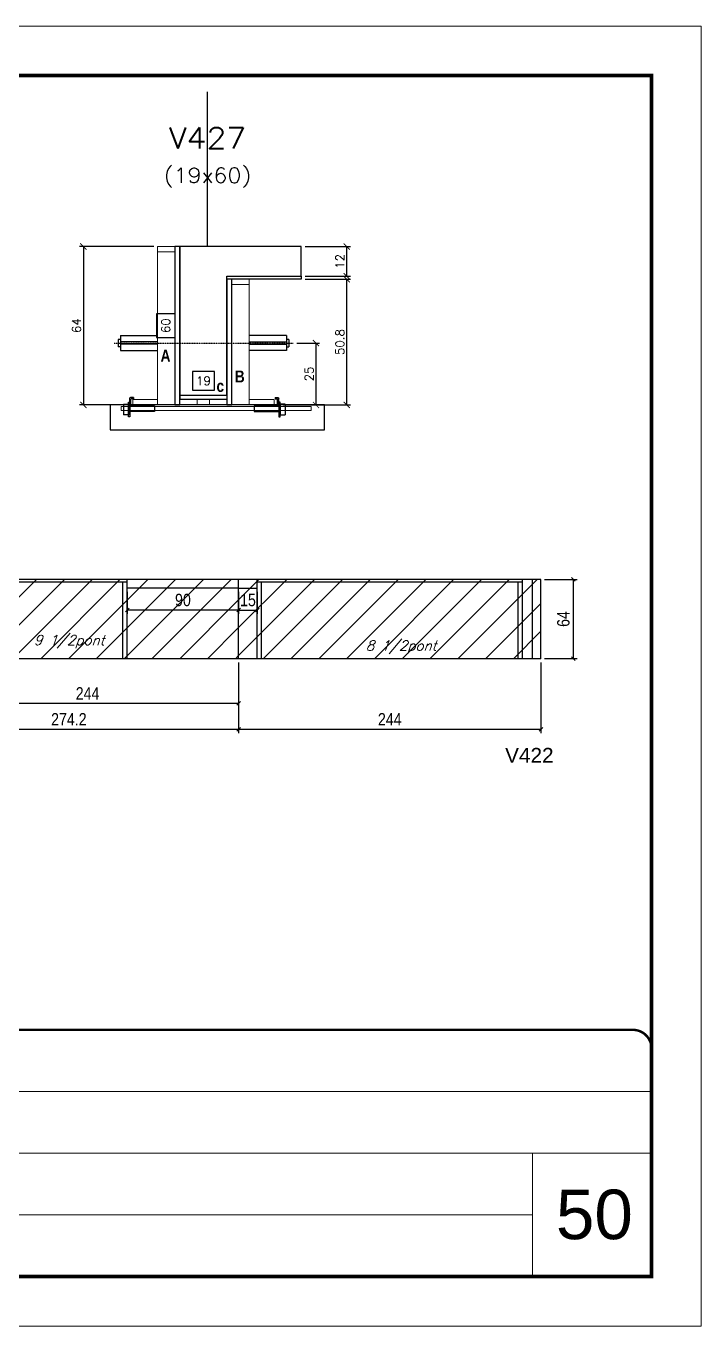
# Model space of a CAD drawing. Extents: x 137137 to 143418, y 10464 to 34486.
# Drawn here: x 139662 to 140207, y 19653 to 20703 of the extents above; entities that cross this region are included whole.
import ezdxf
from ezdxf.enums import TextEntityAlignment as Align

# ---------------------------------------------------------------- set-up
doc = ezdxf.new("R2010")
doc.units = 0
for name, pattern in [('CONTINUO', [0]), ('DASHED', [0.75, 0.5, -0.25]), ('HIDDEN', [0.375, 0.25, -0.125])]:
    doc.linetypes.add(name, pattern=pattern)
for name, color, linetype in [('5', 5, 'Continuous'), ('barrote', 251, 'Continuous'), ('COTA', 241, 'Continuous'), ('Cota Seção (2x)', 4, 'Continuous'), ('detalhes', 4, 'Continuous'), ('Painéis', 200, 'Continuous'), ('presilha', 1, 'Continuous'), ('Reaproveitamento', 251, 'Continuous'), ('SARR_2.2x7', 40, 'Continuous'), ('SARR_3.5x7', 81, 'Continuous'), ('TENSOR', 3, 'Continuous'), ('texto', 7, 'Continuous'), ('Texto de Titulo', 7, 'Continuous'), ('Texto Qtd Sarr', 242, 'Continuous')]:
    doc.layers.add(name, color=color, linetype=linetype)
for name, color, linetype, lineweight in [('CARIMBO', 255, 'Continuous', 9), ('CONCRETO', 251, 'Continuous', 25), ('Folhas', 255, 'Continuous', 9), ('Madeira', 126, 'Continuous', 18), ('SARRAFO DE PRESSAO', 251, 'DASHED', 9), ('SCO-___-LAJ', 2, 'Continuous', 0), ('Texto Seção', 7, 'Continuous', 15)]:
    doc.layers.add(name, color=color, linetype=linetype, lineweight=lineweight)
doc.styles.add('ARIAL', font='arial.ttf')
doc.styles.add('COTA TECNICA', font='techl___.ttf', dxfattribs={"height": 10})
doc.styles.add('Romans', font='romans.shx')
doc.styles.get("Standard").update_dxf_attribs({"font": 'arial.ttf'})
doc.styles.add('TECNICA', font='techb___.ttf', dxfattribs={"height": 10})
doc.dimstyles.new('Cota Seção (2x)', dxfattribs={"dimtxt": 7, "dimasz": 5, "dimexe": 3, "dimexo": 3, "dimgap": 2, "dimtad": 3, "dimdec": 1, "dimlfac": 0.5, "dimzin": 12, "dimdsep": 46, "dimtxsty": 'Romans', "dimblk": 'ARCHTICK', "dimcen": 0, "dimclrd": 4, "dimclre": 4, "dimclrt": 1, "dimadec": 1, "dimazin": 3, "dimtfac": 1, "dimtdec": 1, "dimtmove": 0, "dimatfit": 3, "dimldrblk": 'OBLIQUE', "dimfxl": 1, "dimtolj": 1, "dimtzin": 12, "dimarcsym": 0})
doc.dimstyles.new('Cota Seção interna', dxfattribs={"dimtxt": 7, "dimasz": 6, "dimexe": 0.18, "dimexo": 2, "dimgap": -4, "dimtad": 3, "dimdec": 1, "dimlfac": 0.5, "dimzin": 12, "dimdsep": 46, "dimtxsty": 'Romans', "dimblk": 'ARCHTICK', "dimcen": 0.09, "dimse1": 1, "dimse2": 1, "dimsd1": 1, "dimsd2": 1, "dimclrd": 180, "dimclre": 5, "dimclrt": 1, "dimadec": 0, "dimazin": 3, "dimtfac": 1, "dimtdec": 1, "dimtofl": 0, "dimtmove": 0, "dimatfit": 3, "dimldrblk": 'ARCHTICK', "dimfxl": 1, "dimtolj": 1, "dimtzin": 0, "dimarcsym": 0})
doc.dimstyles.new('PAINEL', dxfattribs={"dimtxt": 10, "dimasz": 3, "dimexe": 3, "dimexo": 3, "dimgap": 3, "dimtad": 1, "dimdec": 1, "dimzin": 12, "dimdsep": 46, "dimtxsty": 'COTA TECNICA', "dimblk1": 'OBLIQUE', "dimblk2": 'OBLIQUE', "dimsah": 1, "dimcen": 0.9, "dimclrd": 4, "dimclre": 4, "dimclrt": 240, "dimadec": 1, "dimazin": 3, "dimtfac": 1, "dimtdec": 1, "dimtmove": 0, "dimatfit": 3, "dimfxl": 1, "dimtolj": 1, "dimtzin": 12, "dimarcsym": 0})

# ---------------------------------------------------------------- blocks, each defined once
blk = doc.blocks.new('9999999999')
at = {"color": 30, "linetype": 'CONTINUO'}
for p, q in [((98564.6, 34379.6), (99584, 34379.6)), ((98564.6, 34329.8), (99488, 34329.8)), ((99584, 34329.8), (99488, 34329.8)), ((99488, 34329.8), (99488, 34230.2)), ((98564.6, 34280), (99488, 34280))]:
    blk.add_line(p, q, dxfattribs=at)
at = {"color": 30, "linetype": 'CONTINUO', "const_width": 2}
blk.add_lwpolyline([(99584, 34230.2), (99584, 34414.4, 0.414214), (99569, 34429.4), (98229, 34429.4, 0.414214), (98214, 34414.4), (98214, 34245.2, 0.414214), (98229, 34230.2), (99584, 34230.2)], format="xyb", dxfattribs=at)
at = {"layer": 'Folhas'}
blk.add_lwpolyline([(98139, 34190.2), (99624, 34190.2), (99624, 35240.2), (98139, 35240.2)], close=True, dxfattribs=at)
at = {"layer": 'Folhas', "color": 30, "const_width": 3}
blk.add_lwpolyline([(98214, 34230.2), (99584, 34230.2), (99584, 35200.2), (98214, 35200.2)], close=True, dxfattribs=at)
blk = doc.blocks.new('_Oblique')
at = {"color": 0, "linetype": 'ByBlock', "lineweight": -2}
blk.add_line((-0.5, -0.5), (0.5, 0.5), dxfattribs=at)
blk = doc.blocks.new('*D1797')
at = {"layer": 'COTA', "color": 4, "lineweight": -2, "ltscale": 25, "transparency": 16777216}
for p, q in [((139559.8, 20188.9), (139559.8, 20131.8)), ((139834, 20188.9), (139834, 20131.8)), ((139559.8, 20134.8), (139834, 20134.8))]:
    blk.add_line(p, q, dxfattribs=at)
at = {"layer": 'Defpoints', "color": 0, "ltscale": 25, "transparency": 16777216}
for p in [(139559.8, 20191.9), (139834, 20191.9), (139834, 20134.8)]:
    blk.add_point(p, dxfattribs=at)
at = {"layer": 'COTA', "color": 4, "lineweight": -2, "ltscale": 25, "transparency": 16777216, "xscale": 3, "yscale": 3, "zscale": 3, "rotation": 180}
blk.add_blockref('_Oblique', (139559.8, 20134.8), dxfattribs=at)
at = {"layer": 'COTA', "color": 4, "lineweight": -2, "ltscale": 25, "transparency": 16777216, "xscale": 3, "yscale": 3, "zscale": 3}
blk.add_blockref('_Oblique', (139834, 20134.8), dxfattribs=at)
at = {"layer": 'COTA', "color": 240, "ltscale": 25, "transparency": 16777216, "insert": (139696.9, 20142.9), "char_height": 10, "attachment_point": 5, "style": 'COTA TECNICA'}
blk.add_mtext('\\A1;274.2', dxfattribs=at)
blk = doc.blocks.new('*D1798')
at = {"layer": 'COTA', "color": 4, "lineweight": -2, "ltscale": 25, "transparency": 16777216}
for p, q in [((139834, 20188.9), (139834, 20131.8)), ((140078, 20188.9), (140078, 20131.8)), ((139834, 20134.8), (140078, 20134.8))]:
    blk.add_line(p, q, dxfattribs=at)
at = {"layer": 'Defpoints', "color": 0, "ltscale": 25, "transparency": 16777216}
for p in [(139834, 20191.9), (140078, 20191.9), (140078, 20134.8)]:
    blk.add_point(p, dxfattribs=at)
at = {"layer": 'COTA', "color": 4, "lineweight": -2, "ltscale": 25, "transparency": 16777216, "xscale": 3, "yscale": 3, "zscale": 3, "rotation": 180}
blk.add_blockref('_Oblique', (139834, 20134.8), dxfattribs=at)
at = {"layer": 'COTA', "color": 4, "lineweight": -2, "ltscale": 25, "transparency": 16777216, "xscale": 3, "yscale": 3, "zscale": 3}
blk.add_blockref('_Oblique', (140078, 20134.8), dxfattribs=at)
at = {"layer": 'COTA', "color": 240, "ltscale": 25, "transparency": 16777216, "insert": (139956, 20142.9), "char_height": 10, "attachment_point": 5, "style": 'COTA TECNICA'}
blk.add_mtext('\\A1;244', dxfattribs=at)
blk = doc.blocks.new('*D1799')
at = {"layer": 'COTA', "color": 4, "lineweight": -2, "ltscale": 25, "transparency": 16777216}
for p, q in [((139590, 20188.9), (139590, 20152.7)), ((139834, 20188.9), (139834, 20152.7)), ((139834, 20155.7), (139590, 20155.7))]:
    blk.add_line(p, q, dxfattribs=at)
at = {"layer": 'Defpoints', "color": 0, "ltscale": 25, "transparency": 16777216}
for p in [(139590, 20191.9), (139834, 20191.9), (139590, 20155.7)]:
    blk.add_point(p, dxfattribs=at)
at = {"layer": 'COTA', "color": 4, "lineweight": -2, "ltscale": 25, "transparency": 16777216, "xscale": 3, "yscale": 3, "zscale": 3, "rotation": 180}
blk.add_blockref('_Oblique', (139590, 20155.7), dxfattribs=at)
at = {"layer": 'COTA', "color": 4, "lineweight": -2, "ltscale": 25, "transparency": 16777216, "xscale": 3, "yscale": 3, "zscale": 3}
blk.add_blockref('_Oblique', (139834, 20155.7), dxfattribs=at)
at = {"layer": 'COTA', "color": 240, "ltscale": 25, "transparency": 16777216, "insert": (139712, 20163.8), "char_height": 10, "attachment_point": 5, "style": 'COTA TECNICA'}
blk.add_mtext('\\A1;244', dxfattribs=at)
blk = doc.blocks.new('*D1801')
at = {"layer": 'COTA', "color": 4, "lineweight": -2, "ltscale": 25, "transparency": 16777216}
for p, q in [((140081, 20255.9), (140107.3, 20255.9)), ((140104.3, 20191.9), (140104.3, 20255.9)), ((140081, 20191.9), (140107.3, 20191.9))]:
    blk.add_line(p, q, dxfattribs=at)
at = {"layer": 'Defpoints', "color": 0, "ltscale": 25, "transparency": 16777216}
for p in [(140078, 20255.9), (140104.3, 20255.9), (140078, 20191.9)]:
    blk.add_point(p, dxfattribs=at)
at = {"layer": 'COTA', "color": 4, "lineweight": -2, "ltscale": 25, "transparency": 16777216, "xscale": 3, "yscale": 3, "zscale": 3}
for p, rotation in [((140104.3, 20255.9), 90), ((140104.3, 20191.9), 270)]:
    blk.add_blockref('_Oblique', p, dxfattribs=dict(at, rotation=rotation))
at = {"layer": 'COTA', "color": 240, "ltscale": 25, "transparency": 16777216, "insert": (140096.2, 20223.9), "char_height": 10, "attachment_point": 5, "rotation": 90, "style": 'COTA TECNICA'}
blk.add_mtext('\\A1;64', dxfattribs=at)
blk = doc.blocks.new('titulo1')
at = {"layer": 'Defpoints', "color": 252, "linetype": 'HIDDEN', "ltscale": 2}
blk.add_line((0, 0), (0, 125), dxfattribs=at)
at = {"layer": 'Defpoints', "style": 'Romans', "oblique": 15}
blk.add_attdef('FOLHA', text='', height=10, dxfattribs=at).set_placement((0, 15.6), align=Align.MIDDLE_CENTER)
at = {"layer": 'Texto Qtd Sarr', "color": 3, "style": 'Romans', "oblique": 15}
for tag, height, p in [('TITULO', 17, (0, 71.4)), ('SEÇÃO', 12, (0, 41.5))]:
    blk.add_attdef(tag, text='', height=height, dxfattribs=at).set_placement(p, align=Align.MIDDLE_CENTER)
blk = doc.blocks.new('_ArchTick')
at = {"color": 0, "linetype": 'ByBlock', "const_width": 0.15}
blk.add_lwpolyline([(-0.5, -0.5), (0.5, 0.5)], dxfattribs=at)
blk = doc.blocks.new('*D1624')
at = {"layer": 'COTA', "color": 4, "lineweight": -2, "transparency": 16777216}
for p, q in [((139887.6, 20498.4), (139924.3, 20498.4)), ((139921.3, 20396.8), (139921.3, 20498.4)), ((139870, 20396.8), (139924.3, 20396.8))]:
    blk.add_line(p, q, dxfattribs=at)
at = {"layer": 'Defpoints', "color": 0, "transparency": 16777216}
for p in [(139884.6, 20498.4), (139921.3, 20498.4), (139867, 20396.8)]:
    blk.add_point(p, dxfattribs=at)
at = {"layer": 'COTA', "color": 4, "lineweight": -2, "transparency": 16777216, "xscale": 5, "yscale": 5, "zscale": 5}
for p, rotation in [((139921.3, 20498.4), 90), ((139921.3, 20396.8), 270)]:
    blk.add_blockref('_ArchTick', p, dxfattribs=dict(at, rotation=rotation))
at = {"layer": 'COTA', "color": 1, "transparency": 16777216, "insert": (139915.8, 20447.6), "char_height": 7, "attachment_point": 5, "rotation": 90, "style": 'Romans'}
blk.add_mtext('\\A1;50.8', dxfattribs=at)
blk = doc.blocks.new('*D1625')
at = {"layer": 'COTA', "color": 4, "lineweight": -2, "transparency": 16777216}
for p, q in [((139887.6, 20524.8), (139924.3, 20524.8)), ((139921.3, 20500.8), (139921.3, 20524.8)), ((139887.6, 20500.8), (139924.3, 20500.8))]:
    blk.add_line(p, q, dxfattribs=at)
at = {"layer": 'Defpoints', "color": 0, "transparency": 16777216}
for p in [(139884.6, 20524.8), (139921.3, 20524.8), (139884.6, 20500.8)]:
    blk.add_point(p, dxfattribs=at)
at = {"layer": 'COTA', "color": 4, "lineweight": -2, "transparency": 16777216, "xscale": 5, "yscale": 5, "zscale": 5}
for p, rotation in [((139921.3, 20524.8), 90), ((139921.3, 20500.8), 270)]:
    blk.add_blockref('_ArchTick', p, dxfattribs=dict(at, rotation=rotation))
at = {"layer": 'COTA', "color": 1, "transparency": 16777216, "insert": (139915.8, 20512.8), "char_height": 7, "attachment_point": 5, "rotation": 90, "style": 'Romans'}
blk.add_mtext('\\A1;12', dxfattribs=at)
blk = doc.blocks.new('*D1609')
at = {"layer": 'Cota Seção (2x)', "color": 180, "lineweight": -2, "transparency": 16777216}
for p, q in [((139782.6, 20470.3), (139767.6, 20470.3)), ((139767.6, 20470.3), (139767.6, 20451.3)), ((139782.6, 20451.3), (139782.6, 20470.3)), ((139767.6, 20451.3), (139782.6, 20451.3))]:
    blk.add_line(p, q, dxfattribs=at)
at = {"layer": 'Defpoints', "color": 0, "transparency": 16777216}
for p in [(139786.6, 20524.8), (139824.6, 20524.8), (139824.6, 20404.8)]:
    blk.add_point(p, dxfattribs=at)
at = {"layer": 'Cota Seção (2x)', "color": 1, "transparency": 16777216, "insert": (139775.1, 20460.8), "char_height": 7, "attachment_point": 5, "rotation": 90, "style": 'Romans'}
blk.add_mtext('\\A1;60', dxfattribs=at)
blk = doc.blocks.new('PRESILHA METÁLICA 1')
at = {"layer": 'presilha'}
for p, q in [((7.5, 10.6), (7.5, 19.9)), ((12, 21), (8.6, 21)), ((9, 11.6), (9, 18.9)), ((12, 19.5), (9.6, 19.5)), ((12, 21), (12, 19.5)), ((0, 13), (6, 13)), ((0, 13), (0, 0)), ((6, 0), (0, 0)), ((6, 15.5), (7.5, 15.5)), ((6, -2.5), (6, 15.5)), ((6, 13), (6, 0)), ((7.5, 15.5), (7.5, -2.5)), ((37.5, 4.1), (7.5, 4.1)), ((37.5, 11), (9.6, 11)), ((37.5, 11), (37.5, 4.1)), ((7.5, -2.5), (6, -2.5))]:
    blk.add_line(p, q, dxfattribs=at)
for centre, radius, start, end in [((8.6, 19.9), 1.14, 90, 180), ((9.6, 18.9), 0.57, 90, 180), ((9.6, 11.6), 0.57, 180, 270)]:
    blk.add_arc(centre, radius, start, end, dxfattribs=at)
blk = doc.blocks.new('*D1610')
at = {"layer": 'Cota Seção (2x)', "color": 180, "lineweight": -2, "transparency": 16777216}
for p, q in [((139814.6, 20423.8), (139796.6, 20423.8)), ((139796.6, 20423.8), (139796.6, 20408.8)), ((139814.6, 20408.8), (139814.6, 20423.8)), ((139796.6, 20408.8), (139814.6, 20408.8))]:
    blk.add_line(p, q, dxfattribs=at)
at = {"layer": 'Defpoints', "color": 0, "transparency": 16777216}
for p in [(139824.6, 20404.8), (139786.6, 20396.8), (139824.6, 20396.8)]:
    blk.add_point(p, dxfattribs=at)
at = {"layer": 'Cota Seção (2x)', "color": 1, "transparency": 16777216, "insert": (139805.6, 20416.3), "char_height": 7, "attachment_point": 5, "style": 'Romans'}
blk.add_mtext('\\A1;19', dxfattribs=at)
blk = doc.blocks.new('*D1611')
at = {"layer": 'COTA', "color": 4, "lineweight": -2, "transparency": 16777216}
for p, q in [((139765.6, 20524.8), (139705.6, 20524.8)), ((139708.6, 20524.8), (139708.6, 20396.8)), ((139765.6, 20396.8), (139705.6, 20396.8))]:
    blk.add_line(p, q, dxfattribs=at)
at = {"layer": 'Defpoints', "color": 0, "transparency": 16777216}
for p in [(139768.6, 20524.8), (139708.6, 20396.8), (139768.6, 20396.8)]:
    blk.add_point(p, dxfattribs=at)
at = {"layer": 'COTA', "color": 4, "lineweight": -2, "transparency": 16777216, "xscale": 5, "yscale": 5, "zscale": 5}
for p, rotation in [((139708.6, 20524.8), 90), ((139708.6, 20396.8), 270)]:
    blk.add_blockref('_ArchTick', p, dxfattribs=dict(at, rotation=rotation))
at = {"layer": 'COTA', "color": 1, "transparency": 16777216, "insert": (139703.1, 20460.8), "char_height": 7, "attachment_point": 5, "rotation": 90, "style": 'Romans'}
blk.add_mtext('\\A1;64', dxfattribs=at)
blk = doc.blocks.new('*D1612')
at = {"layer": 'COTA', "color": 4, "lineweight": -2, "transparency": 16777216}
for p, q in [((139880.9, 20446.8), (139899.4, 20446.8)), ((139896.4, 20446.8), (139896.4, 20396.8)), ((139880.9, 20396.8), (139899.4, 20396.8))]:
    blk.add_line(p, q, dxfattribs=at)
at = {"layer": 'Defpoints', "color": 0, "transparency": 16777216}
for p in [(139877.9, 20446.8), (139877.9, 20396.8), (139896.4, 20396.8)]:
    blk.add_point(p, dxfattribs=at)
at = {"layer": 'COTA', "color": 4, "lineweight": -2, "transparency": 16777216, "xscale": 5, "yscale": 5, "zscale": 5}
for p, rotation in [((139896.4, 20446.8), 90), ((139896.4, 20396.8), 270)]:
    blk.add_blockref('_ArchTick', p, dxfattribs=dict(at, rotation=rotation))
at = {"layer": 'COTA', "color": 1, "transparency": 16777216, "insert": (139890.9, 20421.8), "char_height": 7, "attachment_point": 5, "rotation": 90, "style": 'Romans'}
blk.add_mtext('\\A1;25', dxfattribs=at)
blk = doc.blocks.new('*D1803')
at = {"layer": 'COTA', "color": 4, "lineweight": -2, "ltscale": 25, "transparency": 16777216}
for p, q in [((139744, 20245.9), (139744, 20228.1)), ((139834, 20245.9), (139834, 20228.1)), ((139834, 20231.1), (139744, 20231.1))]:
    blk.add_line(p, q, dxfattribs=at)
at = {"layer": 'Defpoints', "color": 0, "ltscale": 25, "transparency": 16777216}
for p in [(139744, 20248.9), (139834, 20248.9), (139744, 20231.1)]:
    blk.add_point(p, dxfattribs=at)
at = {"layer": 'COTA', "color": 4, "lineweight": -2, "ltscale": 25, "transparency": 16777216, "xscale": 3, "yscale": 3, "zscale": 3, "rotation": 180}
blk.add_blockref('_Oblique', (139744, 20231.1), dxfattribs=at)
at = {"layer": 'COTA', "color": 4, "lineweight": -2, "ltscale": 25, "transparency": 16777216, "xscale": 3, "yscale": 3, "zscale": 3}
blk.add_blockref('_Oblique', (139834, 20231.1), dxfattribs=at)
at = {"layer": 'COTA', "color": 240, "ltscale": 25, "transparency": 16777216, "insert": (139789, 20239.2), "char_height": 10, "attachment_point": 5, "style": 'COTA TECNICA'}
blk.add_mtext('\\A1;90', dxfattribs=at)
blk = doc.blocks.new('*D1804')
at = {"layer": 'COTA', "color": 4, "lineweight": -2, "ltscale": 25, "transparency": 16777216}
for p, q in [((139834, 20245.9), (139834, 20228.1)), ((139849, 20245.9), (139849, 20228.1)), ((139834, 20231.1), (139849, 20231.1))]:
    blk.add_line(p, q, dxfattribs=at)
at = {"layer": 'Defpoints', "color": 0, "ltscale": 25, "transparency": 16777216}
for p in [(139834, 20248.9), (139849, 20248.9), (139849, 20231.1)]:
    blk.add_point(p, dxfattribs=at)
at = {"layer": 'COTA', "color": 4, "lineweight": -2, "ltscale": 25, "transparency": 16777216, "xscale": 3, "yscale": 3, "zscale": 3, "rotation": 180}
blk.add_blockref('_Oblique', (139834, 20231.1), dxfattribs=at)
at = {"layer": 'COTA', "color": 4, "lineweight": -2, "ltscale": 25, "transparency": 16777216, "xscale": 3, "yscale": 3, "zscale": 3}
blk.add_blockref('_Oblique', (139849, 20231.1), dxfattribs=at)
at = {"layer": 'COTA', "color": 240, "ltscale": 25, "transparency": 16777216, "insert": (139841.5, 20239.2), "char_height": 10, "attachment_point": 5, "style": 'COTA TECNICA'}
blk.add_mtext('\\A1;15', dxfattribs=at)

msp = doc.modelspace()

# ---------------------------------------------------------------- hatches: boundary and pattern name
at = {"layer": 'Reaproveitamento', "ltscale": 25}
h = msp.add_hatch(dxfattribs=at)
h.set_pattern_fill('ANSI31', color=256, scale=5)
h.paths.add_polyline_path([(139589.98, 20255.86), (139589.98, 20191.86), (139758.98, 20191.86), (139833.98, 20191.86), (139833.98, 20255.86), (139758.98, 20255.86)])
h = msp.add_hatch(dxfattribs=at)
h.set_pattern_fill('ANSI31', color=256, scale=5)
h.paths.add_polyline_path([(139833.98, 20255.86), (139833.98, 20191.86), (140077.98, 20191.86), (140077.98, 20255.86)])

# ---------------------------------------------------------------- linework, layer by layer
at = {"ltscale": 3}
for p, q in [((139736.58, 20449.77), (139736.58, 20443.77)), ((139738.58, 20449.77), (139736.58, 20449.77)), ((139738.58, 20443.77), (139736.58, 20443.77)), ((139738.58, 20452.77), (139738.58, 20440.77)), ((139738.58, 20452.77), (139768.58, 20452.77)), ((139768.58, 20447.77), (139738.58, 20447.77)), ((139768.58, 20445.77), (139738.58, 20445.77)), ((139872.58, 20452.77), (139842.58, 20452.77)), ((139842.58, 20447.77), (139872.58, 20447.77)), ((139842.58, 20445.77), (139872.58, 20445.77)), ((139872.58, 20452.77), (139872.58, 20440.77)), ((139874.58, 20449.77), (139872.58, 20449.77)), ((139872.58, 20443.77), (139874.58, 20443.77)), ((139874.58, 20449.77), (139874.58, 20443.77)), ((139738.58, 20440.77), (139768.58, 20440.77)), ((139872.58, 20440.77), (139842.58, 20440.77))]:
    msp.add_line(p, q, dxfattribs=at)
at = {"layer": 'barrote'}
msp.add_lwpolyline([(139730.22, 20376.8), (139903.19, 20376.8), (139903.19, 20396.8), (139730.22, 20396.8)], close=True, dxfattribs=at)
at = {"layer": 'CONCRETO'}
msp.add_lwpolyline([(139824.58, 20500.8), (139884.58, 20500.8), (139884.58, 20524.8), (139824.58, 20524.8), (139824.58, 20524.8), (139786.58, 20524.8), (139786.58, 20401.2), (139786.59, 20401.2), (139786.59, 20404.8), (139824.58, 20404.8)], close=True, dxfattribs=at)
at = {"layer": 'Madeira'}
for points in [[(139768.58, 20520.4), (139768.58, 20524.8), (139782.58, 20524.8), (139782.58, 20520.4)], [(139768.58, 20524.8), (139782.58, 20524.8), (139782.58, 20396.8), (139768.58, 20396.8)], [(139828.58, 20494), (139828.58, 20498.4), (139842.58, 20498.4), (139842.58, 20494)], [(139828.58, 20498.4), (139842.58, 20498.4), (139842.58, 20396.8), (139828.58, 20396.8)], [(139768.58, 20396.8), (139768.58, 20401.2), (139748.58, 20401.2), (139748.58, 20396.8)], [(139786.59, 20396.8), (139786.59, 20401.2), (139800.59, 20401.2), (139800.59, 20396.8)], [(139824.58, 20396.8), (139824.58, 20401.2), (139810.58, 20401.2), (139810.58, 20396.8)], [(139862.58, 20396.8), (139862.58, 20401.2), (139842.58, 20401.2), (139842.58, 20396.8)]]:
    msp.add_lwpolyline(points, close=True, dxfattribs=at)
at = {"layer": 'Painéis', "linetype": 'ByBlock'}
for p, q in [((139758.98, 20255.86), (139315.78, 20255.86)), ((140077.98, 20255.86), (139758.98, 20255.86)), ((139833.98, 20191.86), (139833.98, 20255.86)), ((140077.98, 20191.86), (140077.98, 20255.86)), ((139758.98, 20191.86), (139315.78, 20191.86)), ((140077.98, 20191.86), (139758.98, 20191.86)), ((139758.98, 20191.86), (139758.98, 20191.86))]:
    msp.add_line(p, q, dxfattribs=at)
at = {"layer": 'Painéis'}
for points in [[(139786.58, 20524.8), (139782.58, 20524.8), (139782.58, 20396.8), (139786.58, 20396.8)], [(139824.58, 20498.4), (139824.58, 20500.8), (139884.58, 20500.8), (139884.58, 20498.4)], [(139828.58, 20498.4), (139824.58, 20498.4), (139824.58, 20396.8), (139828.58, 20396.8)], [(139786.59, 20401.2), (139786.59, 20404.8), (139824.58, 20404.8), (139824.58, 20401.2)]]:
    msp.add_lwpolyline(points, close=True, dxfattribs=at)
at = {"layer": 'SARR_2.2x7', "linetype": 'Continuous'}
for p, q in [((140070.98, 20255.86), (140070.98, 20191.86)), ((139743.98, 20253.66), (139559.78, 20253.66)), ((139833.98, 20248.86), (139743.98, 20248.86)), ((139833.98, 20248.86), (139848.98, 20248.86)), ((140062.98, 20253.66), (139848.98, 20253.66))]:
    msp.add_line(p, q, dxfattribs=at)
at = {"layer": 'SARR_3.5x7'}
for p, q in [((139743.98, 20191.86), (139743.98, 20255.86)), ((139848.98, 20191.86), (139848.98, 20255.86)), ((140062.98, 20255.86), (140062.98, 20191.86)), ((139740.48, 20191.86), (139740.48, 20253.66)), ((139852.48, 20191.86), (139852.48, 20253.66)), ((140059.48, 20253.66), (140059.48, 20191.86))]:
    msp.add_line(p, q, dxfattribs=at)
at = {"layer": 'SCO-___-LAJ', "color": 1}
msp.add_lwpolyline([(139739.22, 20395.47), (139892.53, 20395.47), (139892.53, 20392.27), (139739.22, 20392.27)], close=True, dxfattribs=at)
at = {"layer": 'TENSOR', "linetype": 'HIDDEN', "ltscale": 0.5}
msp.add_line((139733.58, 20446.77), (139877.89, 20446.77), dxfattribs=at)

# ---------------------------------------------------------------- block references
at = {"layer": 'presilha', "yscale": 0.6666666666666666, "zscale": 0.6666666666666666}
for p, xscale in [((139741.01, 20388.84), 0.6666666666666666), ((139871.45, 20388.84), -0.6666666666666666)]:
    msp.add_blockref('PRESILHA METÁLICA 1', p, dxfattribs=dict(at, xscale=xscale))
at = {"layer": 'SARRAFO DE PRESSAO', "color": 6, "linetype": 'ByBlock'}
msp.add_blockref('9999999999', (40583.31, -14537.33), dxfattribs=at)
at = {"layer": 'Texto Seção'}
ref = msp.add_blockref('titulo1', (139808.83, 20524.8), dxfattribs=at)
ref.add_attrib('TITULO', 'V427', dxfattribs={"layer": 'Texto de Titulo', "color": 7, "height": 17, "style": 'Romans', "width": 1.1}).set_placement((139808.83, 20612.3), align=Align.MIDDLE_CENTER)
ref.add_attrib('SEÇÃO', '(19x60)', dxfattribs={"layer": 'Texto de Titulo', "color": 7, "height": 12, "style": 'Romans', "width": 1.1}).set_placement((139808.83, 20582.3), align=Align.MIDDLE_CENTER)

# ---------------------------------------------------------------- texts
at = {"layer": '5', "linetype": 'Continuous'}
msp.add_text('V422', height=12, rotation=0.00004, dxfattribs=at).set_placement((140049.14, 20107.81))
at = {"layer": 'CARIMBO', "style": 'ARIAL'}
msp.add_text('50', height=40, dxfattribs=at).set_placement((140090.15, 19723.02))
at = {"layer": 'detalhes', "style": 'TECNICA'}
for s, p in [('A', (139770.98, 20431.83)), ('B', (139830.94, 20414.99)), ('c', (139816.1, 20407.3))]:
    msp.add_text(s, height=9.6, dxfattribs=at).set_placement(p)
at = {"layer": 'texto', "color": 2, "char_height": 8, "attachment_point": 5, "style": 'Romans'}
for s, insert in [('{\\Q19;\\C256;9 1/2pont}', (139697.16, 20205.56)), ('{\\Q19;\\C256;8 1/2pont}', (139965.17, 20201.13))]:
    msp.add_mtext(s, dxfattribs=dict(at, insert=insert))

# ---------------------------------------------------------------- dimensions: what is measured, and where the dimension line sits
at = {"layer": 'COTA'}
for base, p1, p2, picture, middle in [((139708.61, 20396.8), (139768.58, 20524.8), (139768.58, 20396.8), '*D1611', (139703.11, 20460.8)), ((139921.3, 20524.8), (139884.58, 20500.8), (139884.58, 20524.8), '*D1625', (139915.8, 20512.8)), ((139921.3, 20498.4), (139866.98, 20396.8), (139884.58, 20498.4), '*D1624', (139915.8, 20447.6)), ((139896.44, 20396.8), (139877.89, 20446.77), (139877.89, 20396.8), '*D1612', (139890.94, 20421.79))]:
    dim = msp.add_linear_dim(base=base, p1=p1, p2=p2, angle=90, dimstyle='Cota Seção (2x)', dxfattribs=at)
    dim.commit()
    dim.dimension.update_dxf_attribs({"geometry": picture, "text_midpoint": middle})
at = {"layer": 'COTA', "ltscale": 25}
dim = msp.add_linear_dim(base=(140104.27, 20255.86), p1=(140077.98, 20191.86), p2=(140077.98, 20255.86), angle=90, dimstyle='PAINEL', dxfattribs=at)
dim.commit()
dim.dimension.update_dxf_attribs({"geometry": '*D1801', "text_midpoint": (140096.17, 20223.86)})
for base, p1, p2, picture, middle in [((139743.98, 20231.12), (139833.98, 20248.86), (139743.98, 20248.86), '*D1803', (139788.98, 20239.25)), ((139589.98, 20155.73), (139833.98, 20191.86), (139589.98, 20191.86), '*D1799', (139711.98, 20163.81))]:
    dim = msp.add_linear_dim(base=base, p1=p1, p2=p2, dimstyle='PAINEL', dxfattribs=at)
    dim.commit()
    dim.dimension.update_dxf_attribs({"geometry": picture, "text_midpoint": middle})
dim = msp.add_linear_dim(base=(139848.98, 20231.12), p1=(139833.98, 20248.86), p2=(139848.98, 20248.86), dimstyle='PAINEL', dxfattribs=at)
dim.commit()
dim.dimension.update_dxf_attribs({"geometry": '*D1804', "text_midpoint": (139841.48, 20231.12), "dimtype": 160})
for base, p1, p2, picture, middle in [((139833.98, 20134.84), (139559.78, 20191.86), (139833.98, 20191.86), '*D1797', (139696.88, 20142.91)), ((140077.98, 20134.84), (139833.98, 20191.86), (140077.98, 20191.86), '*D1798', (139955.98, 20142.91))]:
    dim = msp.add_linear_dim(base=base, p1=p1, p2=p2, dimstyle='PAINEL', override={"dimtmove": 1}, dxfattribs=at)
    dim.commit()
    dim.dimension.update_dxf_attribs({"geometry": picture, "text_midpoint": middle})
at = {"layer": 'Cota Seção (2x)'}
dim = msp.add_linear_dim(base=(139786.58, 20524.8), p1=(139824.58, 20404.8), p2=(139824.58, 20524.8), angle=90, dimstyle='Cota Seção interna', dxfattribs=at)
dim.commit()
dim.dimension.update_dxf_attribs({"geometry": '*D1609', "text_midpoint": (139786.58, 20460.8), "dimtype": 160})
dim = msp.add_linear_dim(base=(139824.58, 20404.8), p1=(139786.59, 20396.8), p2=(139824.58, 20396.8), dimstyle='Cota Seção interna', dxfattribs=at)
dim.commit()
dim.dimension.update_dxf_attribs({"geometry": '*D1610', "text_midpoint": (139805.59, 20404.8), "dimtype": 160})

doc.saveas('drawing.dxf')
